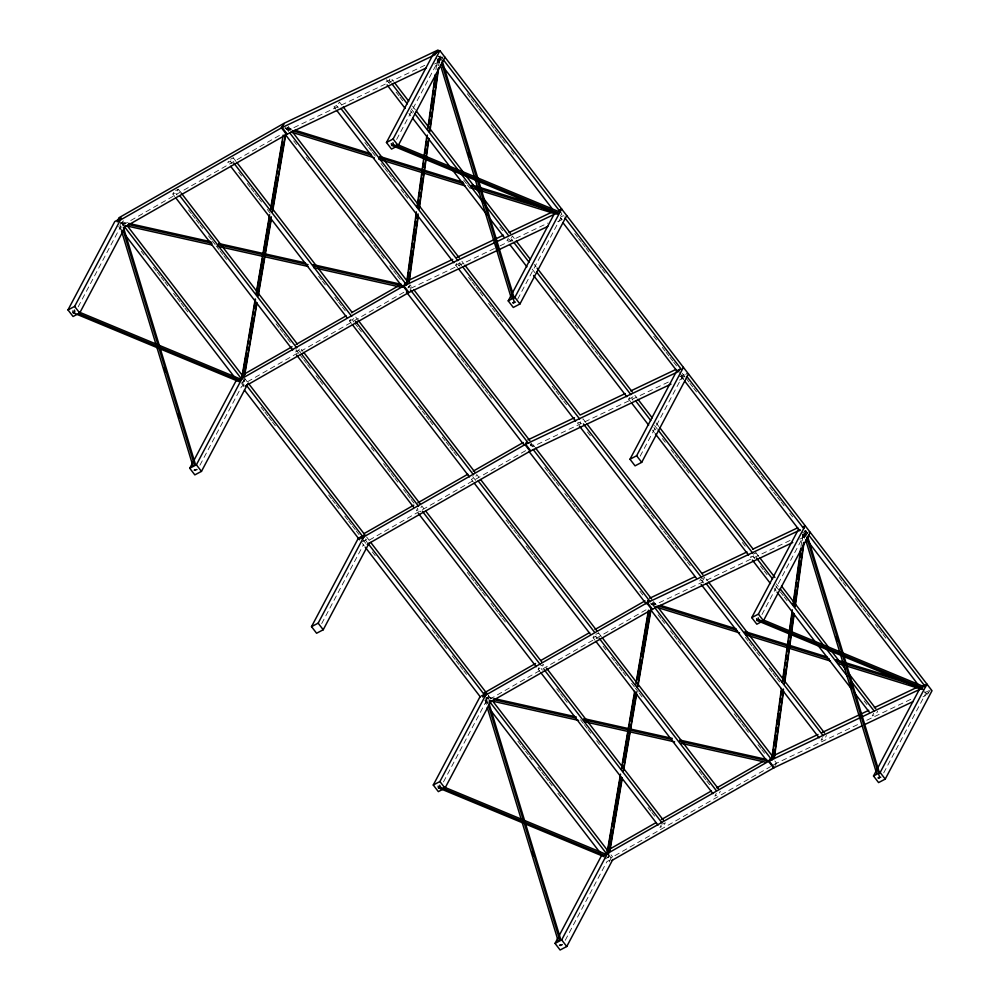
<?xml version="1.0" encoding="UTF-8"?>
<svg xmlns="http://www.w3.org/2000/svg" width="1000" height="1000" viewBox="0 0 1000 1000"><rect width="100%" height="100%" fill="white"/><g stroke="black" fill="none" stroke-linecap="round" stroke-linejoin="round"><path stroke-width="0.75" stroke-dasharray="5 3.75" d="M435.913 69.887L437.188 60.625M436.912 65.625L437.762 59.45M438.537 65.788L439.812 56.525L437.825 56M439.325 63.062L440.175 56.887M800.987 546.55L802.688 534.2M802.2 540.737L803.263 533.025M804.25 537.812L804.887 533.188M804.613 538.188L805.675 530.462L805.1 531.65M291.925 129.25L285.963 127.413L285.7 129.125L290.163 130.5M244.188 378.188L243.113 382.188L241.125 381.662M606.425 856.787L608.413 857.312L608.925 854.25M609.388 861.912L611.062 857.862L770.5 766.637M407.95 288L408.525 286.825M121.713 230.438L117.9 225.487L121.938 223.375L123.362 220.688L125.638 223.538M78.175 306.837L119.85 228.125M174.762 196.525L172.85 194.05L174.275 191.363L177.125 195.075M180.212 191.725L178.312 189.25L176.887 191.938L172.85 194.05M236.112 161.525L233.263 157.812L231.838 160.5L227.8 162.613L229.225 159.925L232.075 163.637M389.45 83.462L386.587 79.75L385.175 82.438L389.2 80.325L390.625 77.638L393.475 81.35M245.125 379.062L243.7 381.75L239.662 383.862M199.938 465.213L241.612 386.5L244.262 385.112M396.65 139.425L438.325 60.712L440.975 59.325M298.9 353.45L296.038 349.738L294.613 352.425L298.65 350.312L300.075 347.625L302.925 351.337M351.475 323.462L349.562 320.988L350.988 318.3L353.85 322.013M408.55 287.425L409.975 284.75L412.825 288.463M457.625 267.663L455.725 265.188L457.15 262.5L460 266.212M455.725 265.188L459.762 263.062L461.188 260.375L464.038 264.088M508.363 238.125L506.938 240.812L510.962 238.7L512.388 236.012L515.25 239.725M361.425 542.238L365.462 540.112L366.887 537.425M321.7 623.587L363.375 544.875M517.688 299.175L560.087 219.088L564.075 217M530.312 445.8L531.737 443.113M630.6 401.662L628.7 399.188L630.125 396.5L632.975 400.213M488.65 695.8L487.225 698.487L483.2 700.612M443.462 781.963L485.138 703.25L487.8 701.862M640.175 456.175L681.85 377.463L684.513 376.062M540.05 671.65L538.15 669.175L539.562 666.488L542.425 670.2M595 640.212L593.1 637.737L594.513 635.05M601.4 636.638L598.55 632.925L597.125 635.612L593.1 637.737M704.712 577.125L703.288 579.812L699.25 581.938L700.675 579.25L704.712 577.125L707.562 580.837M758.775 556.462L755.913 552.762L754.5 555.438L750.462 557.562L751.888 554.875L754.737 558.587M565.225 940.337L606.9 861.625L609.562 860.225M801.663 533.2L805.7 531.075L807.125 528.387M761.938 614.55L803.612 535.837L806.275 534.438M661.325 824.862L659.912 827.55L663.938 825.425L665.362 822.738L662.675 824.15M716.287 793.425L714.862 796.112L718.888 793.988L720.312 791.3M822.438 737.613L821.012 740.3L825.05 738.188L826.475 735.5M873.65 713.25L872.225 715.938L876.263 713.812L877.688 711.125M883.7 772.913L925.375 694.212L929.362 692.113M286.212 129.512L286.75 128.575L284.762 128.038M651.5 604.625L652.038 603.688M608.413 857.312L608.95 856.375M441.637 58.975L443.137 56.6M557.688 221.725L561.912 219.713L564.15 216.163M679.45 380.1L683.675 378.088L686.663 373.35M799.8 539.15L805.438 536.462L808.425 531.725M775.075 765.562L776.575 763.2L859.725 723.625M927.95 693.65L930.188 690.088M285.963 127.413L285.262 128.425L289.738 129.812M279.4 135.463L124 224.363L122.312 222.162M403.862 292.288L245.763 382.738L244.075 380.538M525.625 450.662L367.525 541.112L365.838 538.913M646.038 609.812L489.288 699.488L487.6 697.288M771.85 765.863L775.913 763.538L774.212 761.35M230.575 159.225L233.263 157.812M175.625 190.662L178.312 189.25M349.562 320.988L353.6 318.875L355.025 316.188L356.925 318.663M560.25 215.375L561.838 214.537L561.487 212.712M628.7 399.188L632.737 397.075L634.15 394.387L637.013 398.1M595.862 634.338L598.55 632.925M540.913 665.775L543.6 664.362L542.175 667.05L538.15 669.175M753.225 554.175L755.913 552.762M604.963 858.988L608.987 856.862M424.812 65.312L289.513 129.7L287.825 127.5M437.5 59.288L441.725 57.275M434.513 64.025L440.15 61.337L438.462 59.138M494.438 248.5L411.275 288.075L409.588 285.875M500.075 245.825L547.987 223.025M560.675 216.988L563.488 215.637M668.337 382.062L533.038 446.45L531.35 444.25M679.613 376.7L685.25 374.012M790.1 540.438L654.8 604.825L653.112 602.625M802.788 534.4L807.013 532.388M866.775 720.275L911.875 698.812M924.55 692.775L928.787 690.763M922.975 696.85L925.8 695.512M120.825 222.575L122.037 222.763L122.938 225.738M804.587 530.275L805.8 530.475L806.7 533.45M487.325 697.887L486.112 697.688L487.463 702.15M122.5 222.025L125.55 222.712M120.55 222.775L125.125 223.8M120.712 223.4L123.763 224.075M487.788 697.15L492.362 698.162M485.85 697.9L488.9 698.587M486 698.512L489.05 699.2M652.75 602.987L655.725 603.913M650.562 603.55L655.025 604.938M650.987 604.237L653.975 605.163M440.412 55.95L442.312 58.425M805.7 531.075L807.6 533.55M438.75 56.625L441.6 60.338M467.287 93.75L470.138 97.463M471.1 98.688L473.95 102.4M474.9 103.637L477.75 107.35M478.7 108.588L481.562 112.3M491.075 124.675L493.925 128.387M494.875 129.625L497.725 133.338M498.688 134.575L501.538 138.287M502.488 139.525L505.337 143.238M511.05 150.662L513.9 154.375M574.788 233.562L577.638 237.275M578.587 238.512L581.438 242.225M582.4 243.463L585.25 247.175M586.2 248.412L589.05 252.113M598.562 264.488L601.425 268.2M602.375 269.438L605.225 273.15M653.737 336.25L656.6 339.963M662.3 347.388L665.15 351.1M666.112 352.337L668.962 356.05M669.912 357.287L672.763 361M673.713 362.238L676.575 365.95M682.275 373.375L685.138 377.088M686.087 378.325L688.938 382.038M689.887 383.275L692.738 386.987M693.7 388.225L696.55 391.938M749.825 461.225L752.675 464.938M753.625 466.175L756.475 469.888M757.425 471.125L760.288 474.825M761.237 476.062L764.087 479.775M769.8 487.2L772.65 490.913M773.6 492.15L776.45 495.863M777.412 497.1L780.263 500.812M781.213 502.05L784.062 505.763M789.775 513.188L792.625 516.9M839.237 577.525L842.087 581.237M843.05 582.475L845.9 586.188M855.413 598.562L858.263 602.275M859.212 603.513L862.075 607.225M863.025 608.462L865.875 612.175M866.825 613.413L869.675 617.125M875.387 624.538L878.238 628.25M879.188 629.487L882.05 633.2M883 634.438L885.85 638.15M560.225 217.512L561.912 219.713M679.45 372.587L683.675 378.088M803.75 534.263L805.438 536.462M924.663 691.538L927.2 694.837M436.375 58.075L440.188 63.025M680.85 376.062L683.713 379.775M802.625 534.438L804.525 536.912M412.5 106.088L415.363 109.8M534.275 264.462L536.175 266.938M656.038 422.837L658.888 426.55M389.2 80.325L391.112 82.8M411.087 108.775L413.938 112.487M510.962 238.7L512.875 241.175M654.613 425.525L657.463 429.237M776.375 583.9L778.275 586.375M396.1 92.125L398.963 95.838M399.913 97.075L402.762 100.787M410.375 110.688L412.275 113.162M463.65 179.975L466.5 183.688M467.45 184.925L470.3 188.637M499.8 227L502.65 230.7M509.312 239.363L511.213 241.838M532.137 269.062L534.987 272.775M554.975 298.762L557.825 302.475M563.525 309.887L566.388 313.6M567.337 314.837L570.188 318.55M571.138 319.788L574 323.5M574.95 324.738L577.8 328.45M587.312 340.825L590.163 344.538M591.112 345.775L593.975 349.487M594.925 350.725L597.775 354.438M598.725 355.675L601.587 359.387M653.9 427.438L655.8 429.913M662.463 438.575L665.312 442.287M671.025 449.712L673.875 453.425M674.825 454.65L677.688 458.363M678.637 459.6L681.488 463.312M682.438 464.55L685.3 468.263M686.25 469.5L689.1 473.212M742.375 542.5L745.225 546.213M760.45 566.013L763.3 569.725M764.25 570.962L767.1 574.675M775.662 585.812L779.475 590.763M780.425 592L783.275 595.712M784.225 596.95L787.075 600.662M864.137 700.875L866.988 704.587M408.95 113.375L410.85 115.85M652.475 430.125L654.388 432.6M774.237 588.5L776.15 590.975M341.325 104.475L339.425 102L338 104.688L333.963 106.812L335.863 109.288M585.8 422.463L582.95 418.75L581.525 421.438L577.487 423.562L578.913 420.875L580.812 423.35M459.762 263.062L461.662 265.538M336.337 105.363L338.237 107.837M364.875 142.475L367.725 146.188M368.675 147.425L371.538 151.137M372.488 152.375L375.337 156.088M381.05 163.512L383.9 167.225M384.85 168.463L387.7 172.175M388.663 173.412L391.512 177.125M392.463 178.363L395.312 182.075M401.025 189.5L403.875 193.212M404.825 194.45L407.688 198.162M468.562 277.35L471.413 281.062M472.375 282.3L475.225 286M476.175 287.238L479.025 290.95M479.975 292.188L482.837 295.9M488.537 303.325L491.4 307.038M492.35 308.275L495.2 311.988M496.15 313.225L499 316.938M499.963 318.175L502.812 321.887M552.275 386.225L555.125 389.938M556.087 391.175L558.938 394.888M559.888 396.125L562.737 399.837M563.688 401.075L566.55 404.787M587.475 432.013L590.325 435.712M643.6 505.012L646.45 508.725M647.4 509.963L650.263 513.663M651.213 514.9L654.062 518.612M659.775 526.038L662.625 529.75M663.575 530.988L666.425 534.7M667.387 535.938L670.238 539.65M671.188 540.887L674.038 544.6M674.987 545.837L677.85 549.55M683.55 556.975L686.413 560.688M687.362 561.925L690.212 565.638M701.625 580.487L703.525 582.962M745.387 637.4L748.238 641.112M749.188 642.35L752.05 646.062M753 647.3L755.85 651.012M756.8 652.25L759.65 655.962M769.163 668.325L772.025 672.038M772.975 673.275L775.825 676.988M776.775 678.225L779.638 681.938M288.212 126.375L291.062 130.087M532.688 444.35L534.587 446.825M653.5 601.487L656.363 605.2M774.875 761L776.575 763.2M287.162 127.85L288.85 130.05M408.925 286.225L410.613 288.425M529.85 443.5L532.388 446.8M652.45 602.975L654.15 605.175M286.788 129.062L288.688 131.537M652.075 604.175L653.988 606.65M293.688 140.863L296.55 144.575M306.062 156.95L308.913 160.662M357.425 223.762L360.275 227.475M361.238 228.713L364.087 232.425M369.787 239.85L372.65 243.562M373.6 244.8L376.45 248.512M377.4 249.75L380.262 253.463M381.213 254.7L384.062 258.412M389.775 265.825L392.625 269.538M393.575 270.775L396.425 274.488M397.375 275.725L400.238 279.438M457.312 353.675L460.163 357.388M461.112 358.625L463.975 362.337M464.925 363.575L467.775 367.287M468.725 368.525L471.575 372.238M477.287 379.663L480.138 383.375M481.087 384.613L483.95 388.325M484.9 389.562L487.75 393.275M488.7 394.513L491.562 398.225M544.825 467.512L547.688 471.225M548.638 472.463L551.487 476.175M552.438 477.413L555.288 481.125M556.237 482.362L559.1 486.075M564.8 493.488L567.663 497.2M568.612 498.438L571.462 502.15M572.413 503.387L575.275 507.1M576.225 508.338L579.075 512.05M584.788 519.475L587.638 523.188M588.587 524.425L591.438 528.138M639.95 591.237L642.812 594.95M658.025 614.75L660.888 618.462M661.838 619.7L664.688 623.413M670.4 630.837L673.25 634.55M674.2 635.788L677.05 639.5M678.012 640.725L680.863 644.438M734.137 713.737L736.988 717.438M737.938 718.675L740.788 722.387M741.737 723.625L744.6 727.337M745.55 728.575L748.4 732.288M757.913 744.663L760.763 748.375M761.725 749.613L764.575 753.325M478.688 477.025L476.788 474.55L475.363 477.238L471.337 479.363L473.237 481.838M238.738 172.3L241.6 176.012M247.3 183.438L250.15 187.15M251.112 188.388L253.962 192.1M254.913 193.337L257.762 197.05M258.712 198.287L261.575 202M267.275 209.425L270.138 213.137M318.65 276.238L321.5 279.95M322.45 281.188L325.312 284.9M334.825 297.275L337.675 300.975M338.625 302.213L341.475 305.925M342.425 307.162L345.288 310.875M354.8 323.25L357.65 326.962M358.6 328.2L361.45 331.912M418.537 406.15L421.388 409.862M422.337 411.1L425.188 414.812M426.138 416.05L429 419.762M429.95 421L432.8 424.712M442.312 437.088L445.163 440.8M446.112 442.038L448.975 445.75M449.925 446.987L452.775 450.688M453.725 451.925L456.587 455.637M472.75 476.675L475.613 480.387M506.05 519.987L508.9 523.688M509.85 524.925L512.712 528.638M513.663 529.875L516.512 533.587M517.463 534.825L520.312 538.538M526.025 545.962L528.875 549.675M529.825 550.913L532.688 554.625M533.638 555.862L536.487 559.575M537.438 560.812L540.3 564.525M595.475 636.287L597.375 638.763M603.075 646.188L605.938 649.9M611.638 657.325L614.5 661.038M615.45 662.275L618.3 665.987M619.25 667.225L622.1 670.938M623.062 672.175L625.913 675.875M631.613 683.3L634.475 687.013M635.425 688.25L638.275 691.963M639.225 693.2L642.087 696.912M699.163 771.15L702.013 774.862M702.962 776.1L705.812 779.812M706.775 781.05L709.625 784.762M423.738 508.462L421.838 505.988L420.412 508.675L416.375 510.8L417.8 508.113L420.662 511.825M298.65 350.312L300.55 352.775M188.55 209.925L191.4 213.637M192.35 214.875L195.2 218.588M196.15 219.825L199.013 223.538M199.963 224.775L202.812 228.487M208.525 235.912L211.375 239.625M212.325 240.863L215.188 244.575M216.137 245.812L218.988 249.525M219.938 250.763L222.787 254.475M223.738 255.7L226.6 259.413M276.062 323.762L278.913 327.475M279.862 328.713L282.725 332.413M283.675 333.65L286.525 337.362M287.475 338.6L290.338 342.312M299.85 354.688L302.7 358.4M303.65 359.637L306.5 363.35M307.45 364.588L310.312 368.3M316.012 375.725L318.875 379.438M319.825 380.675L322.675 384.387M371.188 447.488L374.05 451.2M383.562 463.575L386.413 467.287M387.362 468.525L390.213 472.238M391.163 473.475L394.025 477.188M394.975 478.425L397.825 482.125M403.537 489.55L406.388 493.263M407.337 494.5L410.188 498.212M411.15 499.45L414 503.162M467.275 572.45L470.125 576.163M471.075 577.4L473.925 581.112M474.875 582.35L477.738 586.062M478.688 587.3L481.538 591.013M482.488 592.25L485.35 595.962M491.05 603.387L493.9 607.1M494.862 608.337L497.713 612.05M498.663 613.288L501.512 617M502.463 618.237L505.325 621.95M556.688 688.763L559.55 692.475M560.5 693.713L563.35 697.425M564.3 698.662L567.15 702.375M580.475 719.688L583.325 723.4M584.275 724.638L587.137 728.35M588.088 729.587L590.938 733.3M596.65 740.725L599.5 744.438M648.012 807.537L650.863 811.25M651.812 812.487L654.675 816.2M244.862 378.612L247.025 381.538M366.625 536.987L369.162 540.288M488.4 695.362L490.925 698.662M611 854.837L612.7 857.038M608.525 854.562L611.062 857.862M121.938 223.375L123.837 225.85M365.462 540.112L367.362 542.587M141.2 251.262L144.062 254.975M153.575 267.35L156.425 271.062M157.375 272.3L160.225 276.012M161.188 277.25L164.037 280.963M164.988 282.2L167.838 285.912M173.55 293.325L176.4 297.038M177.35 298.275L180.212 301.988M181.163 303.225L184.013 306.938M184.963 308.175L187.812 311.887M242.037 382.413L243.938 384.888M261.062 407.163L263.925 410.875M264.875 412.113L267.725 415.825M268.675 417.062L271.525 420.775M272.488 422.013L275.338 425.725M328.612 495.012L331.463 498.725M332.413 499.963L335.262 503.675M336.213 504.913L339.075 508.625M344.775 516.038L347.638 519.75M348.587 520.988L351.438 524.7M352.388 525.938L355.238 529.65M356.2 530.887L359.05 534.6M362.85 539.55L365.712 543.263M372.362 551.925L375.225 555.638M423.738 618.737L426.587 622.45M432.3 629.875L435.15 633.587M436.1 634.825L438.95 638.538M439.913 639.775L442.762 643.487M443.713 644.725L446.562 648.438M452.275 655.863L455.125 659.575M456.075 660.812L458.938 664.513M459.888 665.75L462.738 669.463M463.688 670.7L466.538 674.412M517.913 741.225L520.763 744.938M521.712 746.175L524.575 749.887M525.525 751.125L528.375 754.837M529.325 756.075L532.175 759.788M537.888 767.212L540.737 770.925M541.688 772.163L544.55 775.875M545.5 777.113L548.35 780.825M549.3 782.062L552.163 785.775M557.863 793.2L560.725 796.912M119.8 225.113L121.487 227.312M241.562 383.488L244.1 386.788M485.087 700.238L487.625 703.538M362.388 543.475L364.288 545.95M805.037 531.763L806.4 536.225M804.663 532.8L805.562 535.775M803.9 534.087L804.8 537.062M439.75 56.638L440.65 59.612M438.913 56.188L440.275 60.65M438.612 58.963L439.513 61.938M486.188 700.212L487.088 703.188M484.975 700.013L486.325 704.475M120.138 226.375L121.037 229.35"/><path stroke-width="1.5" d="M406.388 284.387L416.375 211.863M417.013 207.225L426.775 136.237M427.625 130.075L435.275 74.513M406.962 283.212L408.45 272.4M408.875 269.325L411.425 250.8M411.85 247.712L412.488 243.088M412.912 240L414.4 229.2M414.825 226.112L415.462 221.488M415.887 218.4L416.525 213.762M417.8 204.513L418.438 199.875M418.862 196.788L419.5 192.162M419.925 189.075L421.413 178.275M421.838 175.188L422.262 172.1M422.9 167.475L423.537 162.838M424.812 153.588L425.45 148.95M425.875 145.863L426.512 141.237M426.938 138.15L427.362 135.062M428.85 124.262L429.487 119.637M429.9 116.55L430.538 111.912M430.962 108.825L432.45 98.025M432.875 94.938L433.512 90.312M433.938 87.225L435.425 76.425M408.8 281.825L418.15 213.925M418.787 209.3L428.55 138.312M429.4 132.137L438.113 68.875M409.162 282.188L418.3 215.837M419.363 208.125L428.925 138.675M429.988 130.963L438.688 67.688M771.675 759.513L781.45 688.525M782.3 682.35L792.288 609.825M792.925 605.188L800.775 548.088M772.262 758.325L773.538 749.075M773.962 745.987L775.45 735.188M775.875 732.1L776.513 727.463M776.938 724.375L778.413 713.575M778.838 710.487L779.475 705.863M779.9 702.775L780.537 698.15M780.962 695.062L781.6 690.425M782.875 681.175L784.575 668.825M785 665.738L785.425 662.65M785.85 659.562L786.488 654.938M786.912 651.85L788.4 641.05M788.825 637.962L789.463 633.337M789.887 630.25L792.438 611.725M793.925 600.925L795.413 590.125M795.837 587.038L796.475 582.413M796.9 579.325L799.45 560.8M799.875 557.712L800.512 553.088M773.875 758.487L783.438 689.05M784.075 684.425L793.85 613.438M794.7 607.263L803.612 542.45M774.463 757.312L783.587 690.962M784.65 683.238L794.212 613.8M795.275 606.087L803.975 542.812M241.65 378.6L255.238 298.962M256.012 294.375L269.6 214.737M270.375 210.15L283.175 135.1M242.2 377.663L246.375 353.162M246.9 350.1L247.413 347.038M247.938 343.975L248.463 340.913M248.988 337.85L252.375 317.938M252.9 314.875L253.425 311.812M253.95 308.75L255.512 299.562M256.812 291.9L262.562 258.212M263.35 253.625L269.613 216.863M270.925 209.213L276.4 177.05M276.925 173.988L277.45 170.925M277.975 167.862L282.413 141.825M244.163 376.062L256.7 302.562M257.738 296.438L271.325 216.8M272.1 212.2L285.425 134.1M244.7 375.125L256.975 303.15M258.288 295.5L264.812 257.213M265.338 254.15L271.337 218.925M272.65 211.262L285.7 134.7M606.95 853.725L620.525 774.087M621.312 769.5L634.625 691.388M635.675 685.263L648.462 610.225M607.75 851.25L611.4 829.812M611.925 826.75L620.538 776.213M621.85 768.562L622.375 765.5M622.888 762.438L628.375 730.275M628.9 727.212L629.425 724.15M629.95 721.087L634.388 695.05M637 679.737L640.387 659.825M640.913 656.762L648.487 612.35M609.188 852.725L621.987 777.675M623.038 771.55L636.613 691.925M637.4 687.325L650.713 609.225M610 850.25L622.263 778.275M623.575 770.612L636.638 694.05M637.938 686.388L651 609.812M282.113 127.5L283.775 123.45L118.925 217.763L117.263 221.812L282.113 127.5L287.188 134.1L125.037 226.863M239.025 380.188L403.875 285.875L404.988 283.175M361.9 535.862L360.788 538.562L525.638 444.25L530.712 450.85L367.212 544.388M482.55 696.938L647.4 602.625L648.512 599.925M67.987 309.913L114.775 221.537L121.412 218.05L74.625 306.413L67.987 309.913L73.062 316.5L79.688 313.012L125.75 226.025M248.25 383.013L201.462 471.388L194.825 474.875L189.75 468.275L236.537 379.9M189.75 468.275L196.388 464.787L243.175 376.413M444.963 57.225L398.162 145.6L391.538 149.088L386.463 142.487L433.25 54.112L439.888 50.625L932.013 690.725L885.225 779.1L878.587 782.588L873.512 775.987L920.312 687.613M386.463 142.487L393.1 139L439.888 50.625M311.512 626.65L358.3 538.275L364.938 534.788L318.15 623.162L311.512 626.65L316.588 633.25L323.225 629.763L369.288 542.775M566.725 215.6L519.938 303.975L513.3 307.462L508.225 300.863L511.15 295.338M512.612 292.575L555.013 212.488M508.225 300.863L514.862 297.375L561.65 209L559 210.4M491.05 701.15L444.988 788.138L438.35 791.625L433.275 785.025L480.062 696.65M433.275 785.025L439.913 781.538L486.7 693.162L481.4 695.95M688.487 373.975L641.7 462.35L635.062 465.838L629.987 459.237L676.775 370.863L679.438 369.462M629.987 459.237L636.625 455.75L683.413 367.375M612.812 859.513L566.75 946.513L560.112 950L555.037 943.4L557.962 937.875M559.425 935.113L601.838 855.025M555.037 943.4L561.675 939.912L608.462 851.538L605.812 852.938M810.25 532.35L763.462 620.725L756.825 624.212L751.75 617.612L798.538 529.237M751.75 617.612L758.388 614.125L805.175 525.75L802.525 527.15M873.512 775.987L880.15 772.5L926.938 684.125L922.962 686.213M281.45 127.85L284.438 123.1L438.062 50L435.075 54.75L281.45 127.85L286.525 134.45L426.05 68.05M670.987 384.125L530.05 451.188L524.975 444.6L526.475 442.225M680.1 369.125L678.6 371.488L524.975 444.6M792.75 542.5L651.812 609.562L646.75 602.962L648.238 600.6M862.375 725.688L773.575 767.938L768.512 761.338L770 758.975M244.75 373.812L292.038 346.763M296.087 344.438L346.087 315.837M351.5 312.75L398.787 285.688M245.45 386.012L408.95 292.475L403.875 285.875M363.812 533.737L413.8 505.138M417.863 502.812L467.85 474.212M473.263 471.125L523.25 442.512M484.225 692.887L535.562 663.512M540.975 660.413L589.612 632.587M595.025 629.487L645.013 600.887M488.975 702.763L652.475 609.225L647.4 602.625M607.337 850.487L655.975 822.65M661.388 819.562L711.375 790.962M716.787 787.862L762.725 761.587M612.087 860.362L774.237 767.588L769.163 761L604.312 855.312L440.1 787.075L438.512 787.913L438.162 786.087M72.875 310.963L73.213 312.8L74.812 311.962L74.463 310.125M391.337 143.55L391.688 145.375L393.288 144.537L558.962 213.35M515.475 302.1L512.675 302.738L513.888 302.938M756.637 618.675L756.988 620.5L758.575 619.663L922.812 687.862M880.775 777.225L877.962 777.862L879.175 778.062M409.025 280.138L452.713 259.35M456.938 257.337L503.45 235.2M509.087 232.512L551.375 212.4M556.838 213.113L403.212 286.225L408.288 292.825L547.812 226.425M527.962 439.85L574.475 417.713M625.212 393.575L580.112 415.037L464.988 265.325M630.85 390.887L675.95 369.425M649.737 598.225L694.837 576.763M701.875 573.413L746.975 551.95M752.613 549.263L797.712 527.8M646.75 602.962L800.362 529.862M774.312 755.263L818 734.463M822.237 732.45L868.737 710.325M874.375 707.638L916.663 687.513M768.512 761.338L922.125 688.238M865.188 724.35L913.112 701.55M197 469.513L194.2 470.15L195.413 470.35M562.3 944.638L559.487 945.275L560.7 945.475M128.6 223.388L210.925 241.788M218.55 243.487L305.45 262.913M313.062 264.613L401.488 284.387M128.175 224.488L212.025 243.225M218.125 244.587L308.075 264.688M314.175 266.05L402.6 285.812M124.862 225.512L211.762 244.938M217.862 246.3L307.812 266.4M313.913 267.762L400.812 287.188M493.888 698.512L576.213 716.912M583.837 718.612L672.262 738.375M679.887 740.075L766.787 759.5M493.462 699.6L575.788 718M583.413 719.712L671.838 739.475M679.463 741.175L767.887 760.938M490.15 700.638L578.575 720.4M584.675 721.762L674.625 741.862M680.725 743.225L766.1 762.312M294.9 130.175L370.812 153.675M379.75 156.45L463.113 182.262M472.038 185.025L477.987 186.863M480.975 187.787L539.025 205.763M292.712 130.738L371.6 155.162M379.05 157.463L463.9 183.738M471.337 186.05L551.725 210.938M290.95 131.988L374.312 157.8M378.775 159.175L465.112 185.912M471.075 187.75L554.438 213.562M660.188 605.3L736.1 628.8M745.037 631.562L826.912 656.912M835.837 659.688L904.312 680.888M658 605.85L736.9 630.288M744.338 632.587L829.188 658.863M836.625 661.162L917.013 686.05M654.762 606.65L739.613 632.913M745.562 634.763L830.413 661.038M837.85 663.337L843.812 665.188M846.787 666.1L919.725 688.688M397.262 144.512L558.612 211.513M391.688 145.375L557.362 214.188M78.787 311.925L240.138 378.938M79.138 313.75L240.487 380.763M73.213 312.8L238.888 381.6M763.988 620.225L923.9 686.637M756.988 620.5L922.663 689.3M444.075 787.05L605.425 854.05M438.512 787.913L604.188 856.712M443.263 59.662L560.275 211.85M565.025 218.038L681.087 368.988M686.787 376.413L803.8 528.6M808.562 534.788L925.562 686.975M443.038 66.737L552.438 209.025M562.9 222.638L677.05 371.112M684.663 381.012L799.762 530.725M808.325 541.862L917.725 684.15M394.438 82.587L408.7 101.15M416.312 111.037L463.875 172.913M465.775 175.387L474.338 186.513M476.238 188.988L479.1 192.7M483.85 198.888L510.487 233.538M516.2 240.963L530.462 259.513M537.125 268.175L632.25 391.912M637.962 399.338L652.225 417.887M659.837 427.788L753.062 549.05M759.725 557.7L774.938 577.5M781.6 586.163L829.163 648.025M831.062 650.5L839.625 661.637M841.538 664.112L845.337 669.062M848.188 672.775L875.775 708.65M392.062 84.038L407.275 103.825M414.888 113.725L458.65 170.65M460.55 173.125L482.425 201.575M485.288 205.287L508.113 234.988M513.825 242.413L529.038 262.2M536.65 272.1L630.825 394.6M635.588 400.775L650.8 420.575M658.413 430.475L752.588 552.962M756.4 557.913L772.575 578.95M780.175 588.85L823.938 645.763M825.837 648.238L847.725 676.7M850.575 680.413L874.362 711.338M387.075 84.913L405.15 108.425M412.762 118.325L486.962 214.838M489.812 218.55L504.075 237.1M509.787 244.525L526.912 266.8M533.575 275.462L626.8 396.712M631.55 402.9L648.675 425.175M655.337 433.837L748.562 555.087M752.362 560.037L770.438 583.55M777.1 592.212L816.1 642.938M818 645.413L851.3 688.713M854.15 692.425L869.375 712.225M393.1 139L398.162 145.6M514.862 297.375L519.938 303.975M636.625 455.75L641.7 462.35M758.388 614.125L763.462 620.725M880.15 772.5L885.225 779.1M343.225 106.95L459.275 257.9M586.75 423.7L702.812 574.65M708.512 582.075L824.575 733.025M340.85 108.4L457.863 260.587M462.612 266.775L579.625 418.963M583.425 423.913L701.388 577.337M706.137 583.525L823.15 735.713M336.812 110.525L453.825 262.712M458.575 268.9L575.588 421.087M579.388 426.037L696.4 578.225M701.162 584.4L819.112 737.825M292.013 131.325L407.125 281.038M413.775 289.688L529.837 440.637M535.55 448.062L651.6 599.012M657.312 606.438L772.412 756.15M289.637 132.775L406.65 284.962M410.45 289.9L528.413 443.325M533.175 449.513L650.175 601.7M654.938 607.888L771.938 760.075M285.613 134.887L402.612 287.075M406.425 292.025L523.425 444.212M529.138 451.637L646.15 603.825M650.9 610.013L766.95 760.962M237.062 162.763L316.025 265.45M317.925 267.925L352.175 312.475M357.875 319.9L474.888 472.088M480.588 479.5L596.65 630.45M602.362 637.875L718.413 788.825M233.738 162.975L351.7 316.4M355.5 321.337L473.462 474.762M478.225 480.95L594.275 631.9M599.038 638.088L716.038 790.275M230.662 166.325L346.712 317.275M352.425 324.7L469.425 476.887M474.188 483.075L590.237 634.025M595.95 641.45L712.962 793.637M181.163 192.963L297.225 343.913M303.875 352.575L419.938 503.525M425.637 510.938L541.7 661.888M546.45 668.075L663.462 820.263M179.737 195.65L296.75 347.837M301.5 354.012L418.512 506.2M422.312 511.15L540.275 664.575M544.087 669.525L662.038 822.95M175.712 197.763L292.712 349.95M296.525 354.9L413.525 507.088M418.288 513.275L536.237 666.7M541 672.887L658 825.075M127.163 225.637L242.275 375.35M248.925 384.012L364.038 533.725M370.688 542.375L486.75 693.325M492.45 700.75L607.562 850.462M124.787 227.087L241.8 379.275M246.55 385.45L363.562 537.638M368.312 543.825L485.325 696.012M489.125 700.962L606.138 853.15M125.512 235.387L236.812 380.15M244.425 390.05L359.525 539.763M365.238 547.188L480.337 696.9M490.8 710.512L600.2 852.8M74.625 306.413L79.688 313.012M196.388 464.787L201.462 471.388M318.15 623.162L323.225 629.763M439.913 781.538L444.988 788.138M561.675 939.912L566.75 946.513M807.6 536.425L879.412 772.763M806.85 537.712L879.562 777.025M836.275 636.85L837.625 641.312M850.275 682.925L851.625 687.387M805.7 540.025L876.612 773.4M442.312 61.3L514.125 297.638M441.55 62.587L514.263 301.9M468.275 152.812L469.625 157.262M482.275 198.888L483.625 203.35M496.275 244.963L497.625 249.425M440.412 64.912L511.325 298.275M489.125 703.838L560.487 938.688M488.375 705.125L559.725 939.975M532.25 851.825L533.6 856.287M487.225 707.45L521.1 818.925M522.013 821.9L558.138 940.812M123.387 227.225L195.65 465.062M123.075 230L194.438 464.862M164.25 367.788L165.6 372.25M178.25 413.875L179.6 418.325M121.487 230.837L155.812 343.812M156.713 346.775L192.85 465.7M758.225 617.837L758.575 619.663M392.938 142.713L393.288 144.537M439.75 785.25L440.1 787.075"/></g></svg>
